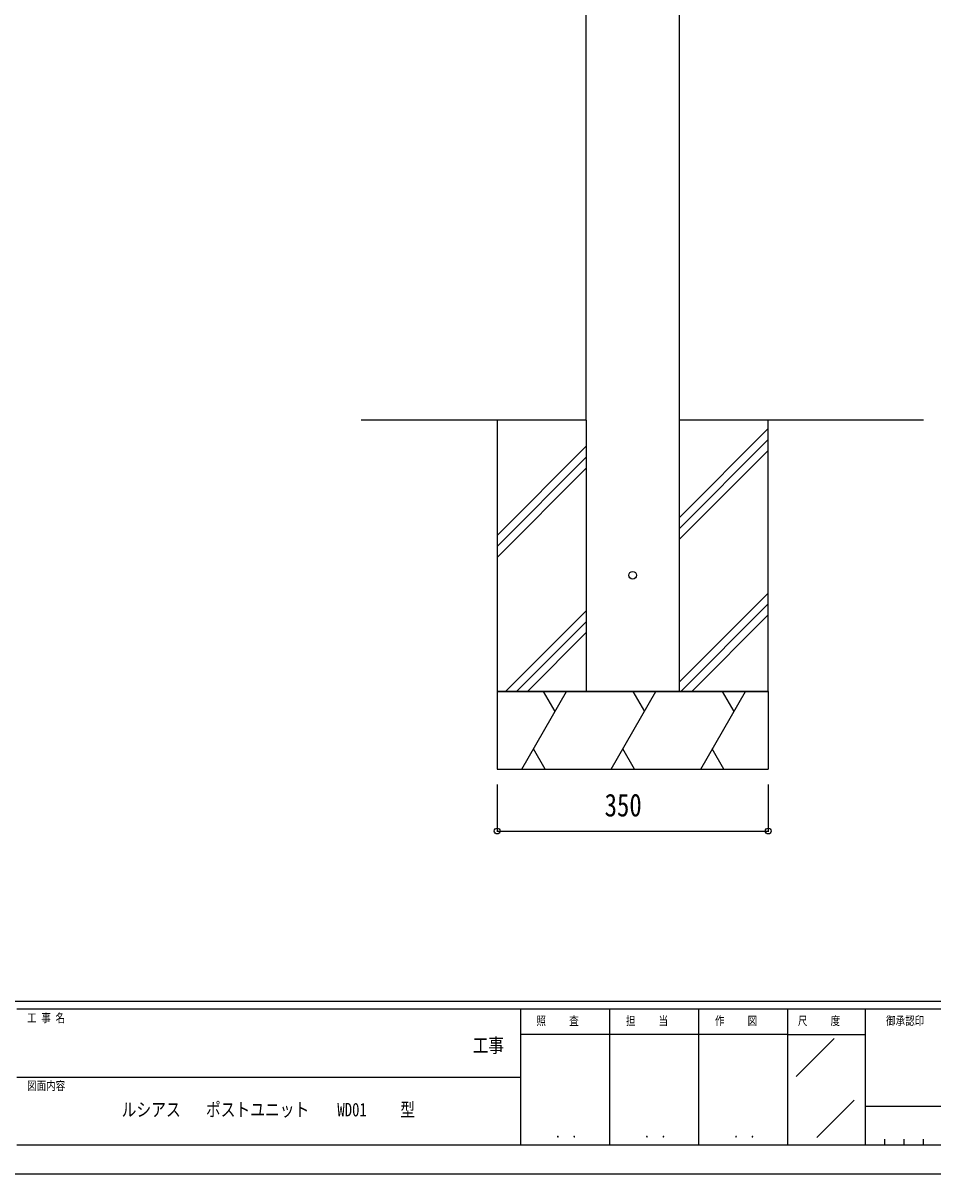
# Model space of a CAD drawing. Units: millimetres, scale not verified. Extents: x -2102 to 2103, y -1485 to 1485.
# Drawn here: x 5 to 1180, y -1485 to 0 of the extents above; entities that cross this region are included whole.
import ezdxf
from ezdxf.enums import TextEntityAlignment as Align

# ---------------------------------------------------------------- set-up
doc = ezdxf.new("R2010")
doc.units = ezdxf.units.MM
doc.header["$LTSCALE"] = 8
for name, color, linetype in [('0-1_USER1', 3, 'Continuous'), ('0-4_YKK_A1', 4, 'Continuous'), ('0-5_YKK_D', 6, 'Continuous'), ('0-6_YKK_ZWAK', 7, 'Continuous')]:
    doc.layers.add(name, color=color, linetype=linetype)
doc.styles.add('ＭＳ ゴシック', font='')
doc.styles.get('ＭＳ ゴシック').set_extended_font_data('MS Gothic')

msp = doc.modelspace()

# ---------------------------------------------------------------- linework, layer by layer
at = {"layer": '0-4_YKK_A1'}
for p, q in [((732.61, -512.5), (732.61, 882)), ((852.61, 882), (852.61, -512.5)), ((732.61, -512.5), (442.212, -512.5)), ((732.61, -512.5), (617.61, -512.5)), ((732.61, -512.5), (732.61, -862.5)), ((1167.901, -512.5), (852.61, -512.5)), ((852.61, -512.5), (852.61, -862.5)), ((967.61, -512.5), (852.61, -512.5)), ((852.61, -638.276), (967.61, -523.276)), ((617.61, -661.144), (732.61, -546.144)), ((852.61, -652.418), (967.61, -537.418)), ((617.61, -675.286), (732.61, -560.286)), ((852.61, -666.56), (967.61, -551.56)), ((617.61, -689.428), (732.61, -574.428)), ((852.61, -850.408), (967.61, -735.408)), ((854.66, -862.5), (967.61, -749.55)), ((628.386, -862.5), (732.61, -758.276)), ((868.802, -862.5), (967.61, -763.693)), ((642.528, -862.5), (732.61, -772.418)), ((656.67, -862.5), (732.61, -786.56)), ((967.61, -862.5), (617.61, -862.5)), ((617.61, -862.5), (617.61, -962.5)), ((649.427, -962.5), (707.162, -862.5)), ((677.162, -862.5), (692.162, -888.481)), ((764.897, -962.5), (822.632, -862.5)), ((792.632, -862.5), (807.632, -888.481)), ((880.367, -962.5), (938.102, -862.5)), ((908.103, -862.5), (923.102, -888.481)), ((967.61, -862.5), (967.61, -962.5)), ((679.427, -962.5), (664.427, -936.519)), ((794.897, -962.5), (779.897, -936.519)), ((910.367, -962.5), (895.367, -936.519)), ((617.61, -962.5), (967.61, -962.5))]:
    msp.add_line(p, q, dxfattribs=at)
msp.add_lwpolyline([(617.61, -512.5), (617.61, -862.5), (967.61, -862.5), (967.61, -512.5)], dxfattribs=at)
msp.add_circle((792.61, -712.5), 5, dxfattribs=at)
at = {"layer": '0-5_YKK_D'}
for p, q in [((617.61, -982.5), (617.61, -1043.5)), ((967.61, -982.5), (967.61, -1043.5)), ((617.61, -1042.5), (967.61, -1042.5))]:
    msp.add_line(p, q, dxfattribs=at)
for centre in [(617.61, -1042.5), (967.61, -1042.5)]:
    msp.add_circle(centre, 3.75, dxfattribs=at)
at = {"layer": '0-6_YKK_ZWAK'}
for p, q in [((1947.61, -1262.5), (-1952.39, -1262.5)), ((647.61, -1272.5), (-2.39, -1272.5)), ((762.61, -1272.5), (762.61, -1447.5)), ((877.61, -1272.5), (877.61, -1447.5)), ((992.61, -1272.5), (992.61, -1447.5)), ((1092.61, -1272.5), (992.61, -1272.5)), ((1608.86, -1272.5), (1092.61, -1272.5)), ((1092.61, -1272.5), (1092.61, -1447.5)), ((992.61, -1305), (647.61, -1305)), ((992.61, -1305), (1092.61, -1305)), ((1003.652, -1359.146), (1052.619, -1310.179)), ((-2.39, -1360), (647.61, -1360)), ((1030.436, -1437.994), (1078.546, -1389.884)), ((1092.61, -1397.5), (1608.86, -1397.5)), ((1117.61, -1440), (1117.61, -1447.5)), ((1142.61, -1440), (1142.61, -1447.5)), ((1167.61, -1440), (1167.61, -1447.5)), ((-2.39, -1447.5), (647.61, -1447.5)), ((647.61, -1447.5), (992.61, -1447.5)), ((992.61, -1447.5), (1092.61, -1447.5)), ((1092.61, -1447.5), (1608.86, -1447.5))]:
    msp.add_line(p, q, dxfattribs=at)
msp.add_lwpolyline([(-2102.4, -1485), (2102.6, -1485), (2102.6, 1485), (-2102.4, 1485)], close=True, dxfattribs=at)
msp.add_lwpolyline([(992.61, -1272.5), (647.61, -1272.5), (647.61, -1447.5)], dxfattribs=at)

# ---------------------------------------------------------------- texts
at = {"layer": '0-1_USER1', "style": 'ＭＳ ゴシック', "width": 0.8}
for s, p in [('ルシアス', (132.839, -1415.917)), ('ポストユニット', (241.611, -1415.917)), (' WD01', (401.771, -1415.917)), ('型', (492.565, -1415.917))]:
    msp.add_text(s, height=17.47, dxfattribs=at).set_placement(p, align=Align.BOTTOM_LEFT)
at = {"layer": '0-5_YKK_D', "style": 'ＭＳ ゴシック', "width": 0.8}
msp.add_text('350', height=29.33, dxfattribs=at).set_placement((756.343, -1032.5), align=Align.BOTTOM_LEFT)
at = {"layer": '0-6_YKK_ZWAK', "style": 'ＭＳ ゴシック', "width": 0.8}
for s, height, p in [('工 事 名', 11, (10.735, -1292.5)), ('照     査', 11, (668.31, -1296.25)), ('担     当', 11, (783.71, -1296.25)), ('作     図', 11, (898.71, -1296.25)), ('尺     度', 11, (1005.81, -1296.25)), ('御承認印', 11, (1119.669, -1296.25)), ('工事', 18.33, (586.267, -1333.733)), ('図面内容', 11, (10.735, -1380)), ('． ．', 12.96, (692.6, -1442.176)), ('． ．', 12.96, (807.6, -1442.176)), ('． ．', 12.96, (922.6, -1442.176))]:
    msp.add_text(s, height=height, dxfattribs=at).set_placement(p, align=Align.BOTTOM_LEFT)

doc.saveas('drawing.dxf')
